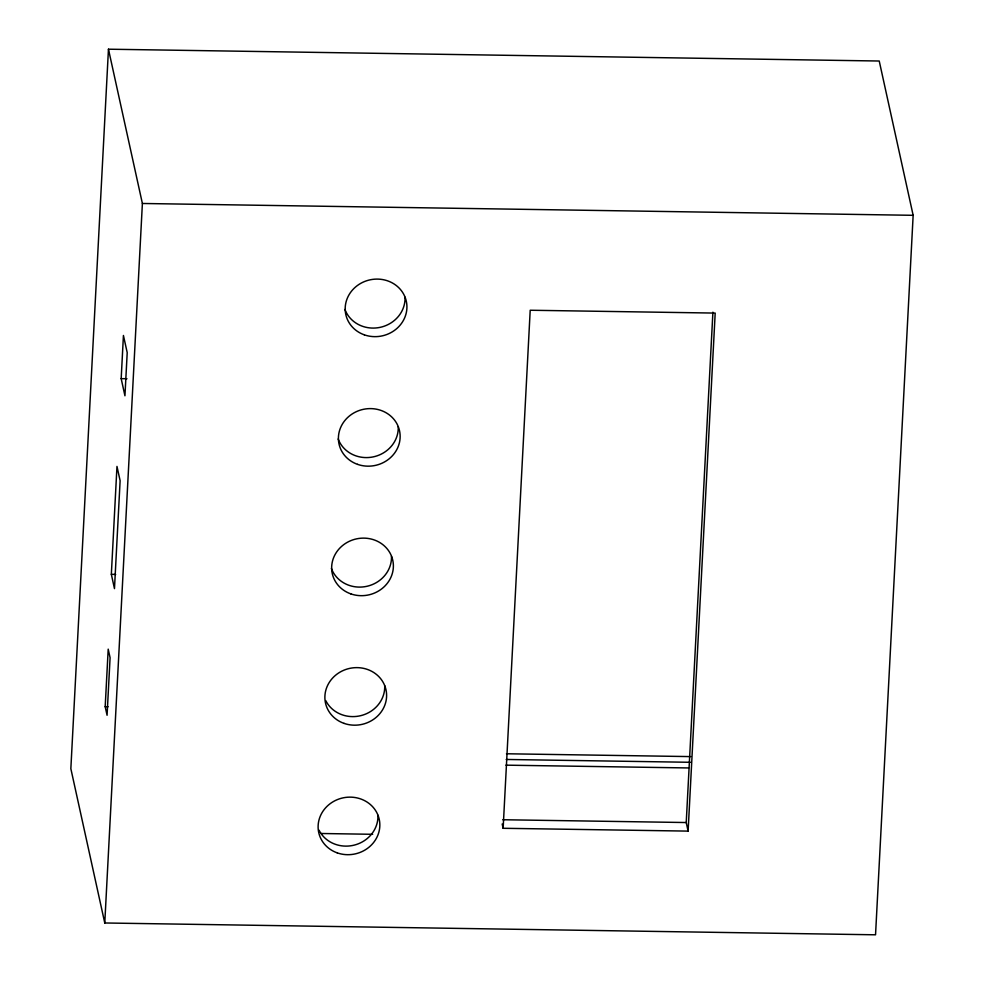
<?xml version="1.0" encoding="UTF-8"?>
<svg xmlns="http://www.w3.org/2000/svg" width="984" height="984" viewBox="0 0 984 984"><rect width="100%" height="100%" fill="white"/><g stroke="black" fill="none" stroke-linecap="round" stroke-linejoin="round"><path stroke-width="1.48" d="M108.461 49.2L70.848 768.689L104.771 922.98L875.539 934.8L913.152 215.312L879.229 61.02L108.461 49.2L142.385 203.479L104.771 922.98M121.18 378.643L123.43 335.47L127.207 352.616L124.943 395.789L121.18 378.643L126.961 378.729M111.34 574.336L116.973 466.416L120.122 480.696L114.476 588.616L111.34 574.336L115.669 574.398M105.19 706.696L108.203 649.145L110.085 657.718L107.072 715.27L105.19 706.696L108.08 706.746M503.132 828.282L530.204 310.243L715.196 313.084L688.111 831.111L503.132 828.282L502.184 823.989M688.111 831.111L686.229 822.538L712.908 312.174M142.385 203.479L913.152 215.312M506.477 753.769L690.682 756.598M506.207 759.464L690.399 762.293M505.924 765.158L688.591 767.951M502.775 819.734L686.229 822.538M320.993 833.497L372.665 834.297M391.472 556.206A30.971 28.671 -12.4 0 1 366.306 586.427A30.971 28.671 -12.4 0 1 331.411 568.481M398.237 426.699A30.971 28.671 -12.4 0 1 373.071 456.92A30.971 28.671 -12.4 0 1 338.176 438.975M405.014 297.193A30.971 28.671 -12.4 0 1 379.836 327.414A30.971 28.671 -12.4 0 1 344.953 309.456M377.93 815.232A30.971 28.671 -12.4 0 1 354.277 845.108A30.971 28.671 -12.4 0 1 319.013 830.139M384.707 685.713A30.971 28.671 -12.4 0 1 361.042 715.589A30.971 28.671 -12.4 0 1 325.778 700.633M350.796 593.869A30.971 28.671 -12.4 0 0 393.108 562.122A30.971 28.671 -12.4 0 0 343.65 544.706A30.971 28.671 -12.4 0 0 350.796 593.869M357.573 464.362A30.971 28.671 -12.4 0 0 399.873 432.616A30.971 28.671 -12.4 0 0 350.415 415.187A30.971 28.671 -12.4 0 0 357.573 464.362M364.338 334.843A30.971 28.671 -12.4 0 0 406.65 303.109A30.971 28.671 -12.4 0 0 357.18 285.68A30.971 28.671 -12.4 0 0 364.338 334.843M337.254 852.882A30.971 28.671 -12.4 0 0 379.566 821.136A30.971 28.671 -12.4 0 0 330.107 803.719A30.971 28.671 -12.4 0 0 337.254 852.882M344.031 723.375A30.971 28.671 -12.4 0 0 386.331 691.629A30.971 28.671 -12.4 0 0 336.872 674.212A30.971 28.671 -12.4 0 0 344.031 723.375"/></g></svg>
